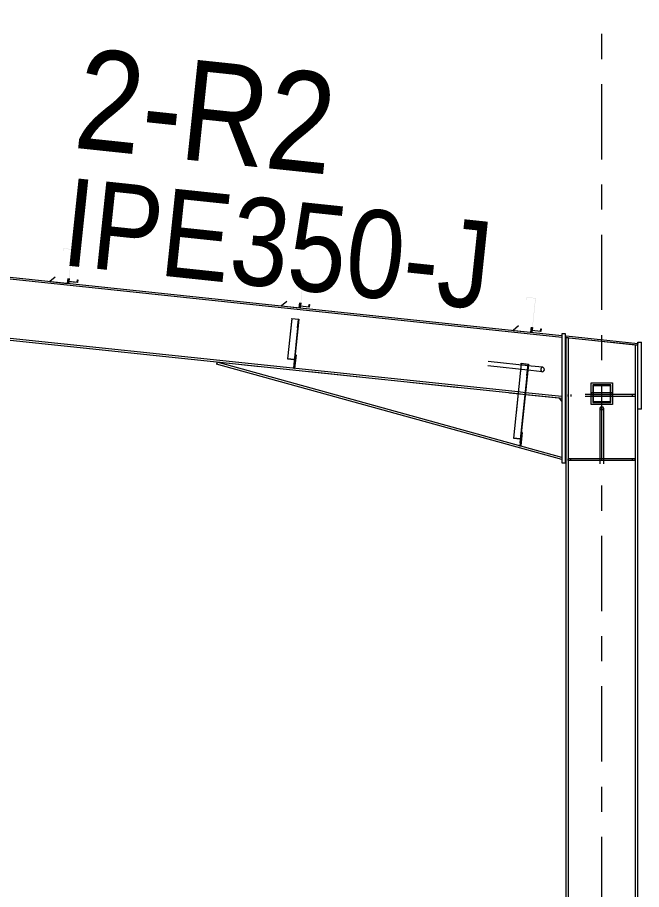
# Model space of a CAD drawing. Header units: millimetres. Extents: x -88 to 735, y -128 to 446.
# Drawn here: x 531.37 to 556.25, y 182.69 to 217.45 of the extents above; entities that cross this region are included whole.
import ezdxf

# ---------------------------------------------------------------- set-up
doc = ezdxf.new("R2010")
doc.units = ezdxf.units.MM
for name, pattern in [('XKITLINE00', [0]), ('XKITLINE02', [4, 2, -2]), ('XKITLINE03', [6, 3, -1, 1, -1])]:
    doc.linetypes.add(name, pattern=pattern)
for name, color, linetype, lineweight in [('Part', 2, 'Continuous', 0), ('PartMark', 7, 'Continuous', 0), ('S-grid', 1, 'Continuous', 0)]:
    doc.layers.add(name, color=color, linetype=linetype, lineweight=lineweight)
doc.styles.add('ARIAL', font='ARIAL.TTF')

# ---------------------------------------------------------------- blocks, each defined once
blk = doc.blocks.new('*A255')
at = {"layer": 'Part'}
blk.add_hatch(color=3, dxfattribs=at).paths.add_polyline_path([(552.221, 204.947), (552.231, 205.041), (552.244, 205.04), (552.233, 204.933), (551.877, 204.971), (552.012, 206.251), (551.683, 206.286), (551.673, 206.192), (551.66, 206.193), (551.671, 206.3), (552.027, 206.262), (551.892, 204.982)], flags=17)
blk = doc.blocks.new('*A256')
at = {"layer": 'Part'}
blk.add_hatch(color=3, dxfattribs=at).paths.add_polyline_path([(542.987, 205.921), (542.997, 206.015), (543.009, 206.014), (542.998, 205.907), (542.643, 205.945), (542.778, 207.225), (542.448, 207.26), (542.438, 207.166), (542.426, 207.167), (542.437, 207.274), (542.792, 207.236), (542.657, 205.956)], flags=17)
blk = doc.blocks.new('*A356')
at = {"layer": 'Part'}
blk.add_hatch(color=3, dxfattribs=at).paths.add_polyline_path([(552.221, 204.947), (552.231, 205.041), (552.244, 205.04), (552.233, 204.933), (551.877, 204.971), (552.012, 206.251), (551.683, 206.286), (551.673, 206.192), (551.66, 206.193), (551.671, 206.3), (552.027, 206.262), (551.892, 204.982)], flags=17)
blk = doc.blocks.new('*A357')
at = {"layer": 'Part'}
blk.add_hatch(color=3, dxfattribs=at).paths.add_polyline_path([(542.987, 205.921), (542.997, 206.015), (543.009, 206.014), (542.998, 205.907), (542.643, 205.945), (542.778, 207.225), (542.448, 207.26), (542.438, 207.166), (542.426, 207.167), (542.437, 207.274), (542.792, 207.236), (542.657, 205.956)], flags=17)
blk = doc.blocks.new('*A360')
at = {"layer": 'Part'}
blk.add_hatch(color=3, dxfattribs=at).paths.add_polyline_path([(542.302, 205.437), (542.304, 205.455), (542.588, 205.425), (542.552, 205.081), (542.538, 205.082), (542.572, 205.409)], flags=17)
blk = doc.blocks.new('*A361')
at = {"layer": 'Part'}
blk.add_hatch(color=3, dxfattribs=at).paths.add_polyline_path([(551.45, 203.641), (551.452, 203.664), (551.736, 203.634), (551.688, 203.174), (551.674, 203.176), (551.72, 203.612)], flags=17)
blk = doc.blocks.new('*A414')
at = {"layer": 'Part'}
blk.add_hatch(color=3, dxfattribs=at).paths.add_polyline_path([(533.752, 206.896), (533.762, 206.989), (533.775, 206.988), (533.764, 206.881), (533.408, 206.919), (533.543, 208.199), (533.214, 208.234), (533.204, 208.14), (533.191, 208.141), (533.202, 208.248), (533.558, 208.21), (533.423, 206.93)], flags=17)
blk = doc.blocks.new('*A437')
at = {"layer": 'Part'}
blk.add_hatch(color=3, dxfattribs=at).paths.add_polyline_path([(533.752, 206.896), (533.762, 206.989), (533.775, 206.988), (533.764, 206.881), (533.408, 206.919), (533.543, 208.199), (533.214, 208.234), (533.204, 208.14), (533.191, 208.141), (533.202, 208.248), (533.558, 208.21), (533.423, 206.93)], flags=17)
blk = doc.blocks.new('*A1354')
at = {"layer": 'Part', "color": 2, "linetype": 'XKITLINE00', "lineweight": 0}
for p, q in [((556.103, 201.831), (556.103, 204.51)), ((556.103, 204.51), (556.246, 204.51)), ((556.246, 201.831), (556.246, 204.51)), ((556.246, 201.831), (556.103, 201.831))]:
    blk.add_line(p, q, dxfattribs=at)
blk = doc.blocks.new('*A1356')
at = {"layer": 'Part', "color": 2, "linetype": 'XKITLINE00', "lineweight": 0}
blk.add_line((542.109, 206.13), (541.89, 205.952), dxfattribs=at)
at = {"layer": 'Part', "color": 7, "linetype": 'XKITLINE02', "lineweight": 0}
for p, q in [((541.89, 205.952), (542.6, 205.878)), ((542.6, 205.878), (542.621, 206.076))]:
    blk.add_line(p, q, dxfattribs=at)
blk = doc.blocks.new('*A1357')
at = {"layer": 'Part', "color": 2, "linetype": 'XKITLINE00', "lineweight": 0}
for p, q in [((542.621, 206.076), (542.6, 205.878)), ((542.643, 205.945), (542.635, 205.874))]:
    blk.add_line(p, q, dxfattribs=at)
at = {"layer": 'Part', "color": 7, "linetype": 'XKITLINE02', "lineweight": 0}
for p, q in [((542.635, 205.874), (542.6, 205.878)), ((542.643, 205.945), (542.656, 206.073))]:
    blk.add_line(p, q, dxfattribs=at)
blk = doc.blocks.new('*A1390')
at = {"layer": 'Part', "color": 2, "linetype": 'XKITLINE00', "lineweight": 0}
for p, q in [((551.877, 204.971), (551.891, 205.099)), ((551.904, 205.097), (551.892, 204.982)), ((552.233, 204.933), (551.877, 204.971)), ((551.892, 204.982), (552.221, 204.947)), ((552.221, 204.947), (552.231, 205.041)), ((552.231, 205.041), (552.244, 205.04)), ((552.244, 205.04), (552.233, 204.933))]:
    blk.add_line(p, q, dxfattribs=at)
blk = doc.blocks.new('*A1391')
at = {"layer": 'Part', "color": 2, "linetype": 'XKITLINE00', "lineweight": 0}
for p, q in [((542.643, 205.945), (542.656, 206.073)), ((542.998, 205.907), (542.643, 205.945)), ((542.669, 206.071), (542.657, 205.956)), ((542.657, 205.956), (542.987, 205.921)), ((542.987, 205.921), (542.997, 206.015)), ((542.997, 206.015), (543.009, 206.014)), ((543.009, 206.014), (542.998, 205.907))]:
    blk.add_line(p, q, dxfattribs=at)
blk = doc.blocks.new('*A1745')
at = {"layer": 'Part', "color": 7, "linetype": 'XKITLINE02', "lineweight": 0}
for p, q in [((551.845, 203.556), (550.134, 203.736)), ((551.826, 203.378), (550.115, 203.559))]:
    blk.add_line(p, q, dxfattribs=at)
at = {"layer": 'Part', "color": 2, "linetype": 'XKITLINE00', "lineweight": 0}
for p, q in [((552.289, 203.329), (551.826, 203.378)), ((552.308, 203.507), (551.845, 203.556)), ((552.24, 203.469), (552.225, 203.426)), ((552.225, 203.426), (552.23, 203.38)), ((552.23, 203.38), (552.254, 203.345)), ((552.27, 203.499), (552.24, 203.469)), ((552.254, 203.345), (552.289, 203.329)), ((552.308, 203.507), (552.27, 203.499)), ((552.343, 203.491), (552.308, 203.507)), ((552.327, 203.337), (552.357, 203.367)), ((552.367, 203.456), (552.343, 203.491)), ((552.357, 203.367), (552.372, 203.41)), ((552.372, 203.41), (552.367, 203.456)), ((552.289, 203.329), (552.327, 203.337))]:
    blk.add_line(p, q, dxfattribs=at)
blk = doc.blocks.new('*A1751')
at = {"layer": 'Part', "color": 2, "linetype": 'XKITLINE00', "lineweight": 0}
for p, q in [((551.877, 204.971), (551.891, 205.099)), ((551.904, 205.097), (551.892, 204.982)), ((552.233, 204.933), (551.877, 204.971)), ((551.892, 204.982), (552.221, 204.947)), ((552.221, 204.947), (552.231, 205.041)), ((552.231, 205.041), (552.244, 205.04)), ((552.244, 205.04), (552.233, 204.933))]:
    blk.add_line(p, q, dxfattribs=at)
blk = doc.blocks.new('*A1752')
at = {"layer": 'Part', "color": 2, "linetype": 'XKITLINE00', "lineweight": 0}
for p, q in [((542.643, 205.945), (542.656, 206.073)), ((542.998, 205.907), (542.643, 205.945)), ((542.669, 206.071), (542.657, 205.956)), ((542.657, 205.956), (542.987, 205.921)), ((542.987, 205.921), (542.997, 206.015)), ((542.997, 206.015), (543.009, 206.014)), ((543.009, 206.014), (542.998, 205.907))]:
    blk.add_line(p, q, dxfattribs=at)
blk = doc.blocks.new('*A1753')
at = {"layer": 'Part', "color": 7, "linetype": 'XKITLINE02', "lineweight": 0}
for p, q in [((555.017, 202.812), (554.303, 202.812)), ((554.303, 202.812), (554.303, 202.098)), ((554.331, 202.126), (554.331, 202.783)), ((554.331, 202.783), (554.988, 202.783)), ((554.988, 202.783), (554.988, 202.126)), ((555.017, 202.098), (555.017, 202.812)), ((554.303, 202.098), (555.017, 202.098)), ((554.988, 202.126), (554.331, 202.126))]:
    blk.add_line(p, q, dxfattribs=at)
blk = doc.blocks.new('*A1757')
at = {"layer": 'Part', "color": 2, "linetype": 'XKITLINE00', "lineweight": 0}
for p, q in [((553.231, 204.684), (553.231, 164.19)), ((553.324, 204.675), (553.231, 204.684)), ((553.324, 204.675), (553.324, 164.19)), ((556.088, 204.383), (555.996, 204.393)), ((555.996, 204.393), (555.996, 164.19)), ((556.088, 204.383), (556.088, 164.19))]:
    blk.add_line(p, q, dxfattribs=at)
at = {"layer": 'Part', "color": 7, "linetype": 'XKITLINE02', "lineweight": 0}
blk.add_line((555.996, 204.393), (553.324, 204.675), dxfattribs=at)
blk = doc.blocks.new('*A1760')
at = {"layer": 'Part', "color": 2, "linetype": 'XKITLINE00', "lineweight": 0}
for p, q in [((539.325, 203.709), (539.304, 203.633)), ((553.074, 199.912), (539.325, 203.709)), ((553.074, 199.83), (539.304, 203.633)), ((553.074, 202.155), (552.97, 202.27))]:
    blk.add_line(p, q, dxfattribs=at)
at = {"layer": 'Part', "color": 7, "linetype": 'XKITLINE02', "lineweight": 0}
for p, q in [((552.97, 202.27), (539.325, 203.709)), ((553.074, 202.155), (553.074, 199.83))]:
    blk.add_line(p, q, dxfattribs=at)
blk = doc.blocks.new('*A1761')
at = {"layer": 'Part', "color": 7, "linetype": 'XKITLINE02', "lineweight": 0}
for p, q in [((528.295, 204.872), (528.558, 207.359)), ((553.074, 204.773), (553.074, 202.259)), ((551.608, 202.414), (551.324, 202.444)), ((551.616, 202.492), (551.332, 202.522))]:
    blk.add_line(p, q, dxfattribs=at)
at = {"layer": 'Part', "color": 2, "linetype": 'XKITLINE00', "lineweight": 0}
for p, q in [((553.074, 204.694), (528.549, 207.281)), ((528.558, 207.359), (553.074, 204.773)), ((551.324, 202.444), (528.295, 204.872)), ((551.332, 202.522), (528.304, 204.951)), ((553.074, 202.259), (551.608, 202.414)), ((553.074, 202.338), (551.616, 202.492))]:
    blk.add_line(p, q, dxfattribs=at)
blk = doc.blocks.new('*A1762')
at = {"layer": 'Part', "color": 2, "linetype": 'XKITLINE00', "lineweight": 0}
for p, q in [((542.381, 203.466), (542.413, 203.766)), ((542.473, 203.995), (542.417, 203.462)), ((542.438, 203.998), (542.473, 203.995))]:
    blk.add_line(p, q, dxfattribs=at)
at = {"layer": 'Part', "color": 7, "linetype": 'XKITLINE02', "lineweight": 0}
for p, q in [((542.413, 203.766), (542.438, 203.998)), ((542.417, 203.462), (542.381, 203.466)), ((542.393, 203.572), (542.428, 203.569))]:
    blk.add_line(p, q, dxfattribs=at)
blk = doc.blocks.new('*A1763')
at = {"layer": 'Part', "color": 7, "linetype": 'XKITLINE02', "lineweight": 0}
for p, q in [((542.438, 203.998), (542.381, 203.466)), ((542.417, 203.462), (542.473, 203.995)), ((542.473, 203.995), (542.438, 203.998)), ((542.381, 203.466), (542.417, 203.462)), ((542.393, 203.572), (542.428, 203.569))]:
    blk.add_line(p, q, dxfattribs=at)
blk = doc.blocks.new('*A1764')
at = {"layer": 'Part', "color": 7, "linetype": 'XKITLINE02', "lineweight": 0}
for p, q in [((542.304, 205.455), (542.134, 203.842)), ((542.572, 205.409), (542.38, 203.591)), ((542.394, 203.589), (542.588, 205.425)), ((542.134, 203.842), (542.404, 203.814)), ((542.135, 203.854), (542.419, 203.824)), ((542.38, 203.591), (542.394, 203.589))]:
    blk.add_line(p, q, dxfattribs=at)
blk = doc.blocks.new('*A1765')
at = {"layer": 'Part', "color": 2, "linetype": 'XKITLINE00', "lineweight": 0}
for p, q in [((542.302, 205.437), (542.134, 203.842)), ((542.302, 205.437), (542.304, 205.455)), ((542.572, 205.409), (542.302, 205.437)), ((542.304, 205.455), (542.588, 205.425)), ((542.538, 205.082), (542.38, 203.591)), ((542.588, 205.425), (542.413, 203.766)), ((542.538, 205.082), (542.572, 205.409)), ((542.538, 205.082), (542.552, 205.081)), ((542.134, 203.842), (542.404, 203.814)), ((542.38, 203.591), (542.394, 203.589))]:
    blk.add_line(p, q, dxfattribs=at)
at = {"layer": 'Part', "color": 7, "linetype": 'XKITLINE02', "lineweight": 0}
for p, q in [((542.135, 203.854), (542.419, 203.824)), ((542.394, 203.589), (542.413, 203.766))]:
    blk.add_line(p, q, dxfattribs=at)
blk = doc.blocks.new('*A1766')
at = {"layer": 'Part', "color": 7, "linetype": 'XKITLINE02', "lineweight": 0}
for p, q in [((551.452, 203.664), (551.138, 200.687)), ((551.72, 203.612), (551.391, 200.491)), ((551.405, 200.49), (551.736, 203.634)), ((551.138, 200.687), (551.408, 200.658)), ((551.139, 200.696), (551.423, 200.666)), ((551.391, 200.491), (551.405, 200.49))]:
    blk.add_line(p, q, dxfattribs=at)
blk = doc.blocks.new('*A1767')
at = {"layer": 'Part', "color": 2, "linetype": 'XKITLINE00', "lineweight": 0}
for p, q in [((553.217, 204.844), (553.074, 204.844)), ((553.074, 204.844), (553.074, 199.701)), ((553.217, 199.701), (553.217, 204.844)), ((553.074, 199.701), (553.217, 199.701))]:
    blk.add_line(p, q, dxfattribs=at)
blk = doc.blocks.new('*A1768')
at = {"layer": 'Part', "color": 2, "linetype": 'XKITLINE00', "lineweight": 0}
for p, q in [((551.855, 205.102), (551.834, 204.904)), ((551.877, 204.971), (551.87, 204.9))]:
    blk.add_line(p, q, dxfattribs=at)
at = {"layer": 'Part', "color": 7, "linetype": 'XKITLINE02', "lineweight": 0}
for p, q in [((551.877, 204.971), (551.891, 205.099)), ((551.87, 204.9), (551.834, 204.904))]:
    blk.add_line(p, q, dxfattribs=at)
blk = doc.blocks.new('*A1769')
at = {"layer": 'Part', "color": 2, "linetype": 'XKITLINE00', "lineweight": 0}
blk.add_line((551.344, 205.156), (551.124, 204.978), dxfattribs=at)
at = {"layer": 'Part', "color": 7, "linetype": 'XKITLINE02', "lineweight": 0}
for p, q in [((551.834, 204.904), (551.855, 205.102)), ((551.124, 204.978), (551.834, 204.904))]:
    blk.add_line(p, q, dxfattribs=at)
blk = doc.blocks.new('*A1770')
at = {"layer": 'Part', "color": 7, "linetype": 'XKITLINE02', "lineweight": 0}
for p, q in [((551.449, 200.909), (551.393, 200.376)), ((551.485, 200.905), (551.449, 200.909)), ((551.428, 200.372), (551.485, 200.905)), ((551.393, 200.376), (551.428, 200.372)), ((551.404, 200.483), (551.44, 200.479))]:
    blk.add_line(p, q, dxfattribs=at)
blk = doc.blocks.new('*A1771')
at = {"layer": 'Part', "color": 7, "linetype": 'XKITLINE02', "lineweight": 0}
for p, q in [((551.43, 200.731), (551.449, 200.909)), ((551.393, 200.376), (551.393, 200.376)), ((551.393, 200.376), (551.393, 200.376)), ((551.404, 200.483), (551.44, 200.479))]:
    blk.add_line(p, q, dxfattribs=at)
at = {"layer": 'Part', "color": 2, "linetype": 'XKITLINE00', "lineweight": 0}
for p, q in [((551.449, 200.909), (551.485, 200.905)), ((551.43, 200.731), (551.393, 200.376)), ((551.485, 200.905), (551.428, 200.372)), ((551.428, 200.372), (551.393, 200.376))]:
    blk.add_line(p, q, dxfattribs=at)
blk = doc.blocks.new('*A1772')
at = {"layer": 'Part', "color": 7, "linetype": 'XKITLINE02', "lineweight": 0}
for p, q in [((554.231, 202.883), (555.088, 202.883)), ((554.231, 202.026), (554.231, 202.883)), ((555.088, 202.883), (555.088, 202.026)), ((555.088, 202.026), (554.231, 202.026))]:
    blk.add_line(p, q, dxfattribs=at)
blk = doc.blocks.new('*A1773')
at = {"layer": 'Part', "color": 7, "linetype": 'XKITLINE02', "lineweight": 0}
for p, q in [((554.231, 202.49), (554.231, 202.419)), ((555.088, 202.49), (554.231, 202.49)), ((554.231, 202.419), (555.088, 202.419)), ((555.088, 202.419), (555.088, 202.49))]:
    blk.add_line(p, q, dxfattribs=at)
blk = doc.blocks.new('*A1774')
at = {"layer": 'Part', "color": 7, "linetype": 'XKITLINE02', "lineweight": 0}
for p, q in [((555.996, 202.419), (553.324, 202.419)), ((553.324, 202.348), (553.324, 202.419)), ((555.996, 202.348), (553.324, 202.348)), ((553.431, 202.419), (553.431, 202.348)), ((555.888, 202.348), (555.888, 202.419)), ((555.996, 202.419), (555.996, 202.348))]:
    blk.add_line(p, q, dxfattribs=at)
blk = doc.blocks.new('*A1775')
at = {"layer": 'Part', "color": 2, "linetype": 'XKITLINE00', "lineweight": 0}
for p, q in [((555.996, 199.858), (553.324, 199.858)), ((555.996, 199.787), (553.324, 199.787))]:
    blk.add_line(p, q, dxfattribs=at)
at = {"layer": 'Part', "color": 7, "linetype": 'XKITLINE02', "lineweight": 0}
for p, q in [((553.324, 199.787), (553.324, 199.858)), ((553.431, 199.787), (553.431, 199.858)), ((555.888, 199.787), (555.888, 199.858)), ((555.996, 199.787), (555.996, 199.858))]:
    blk.add_line(p, q, dxfattribs=at)
blk = doc.blocks.new('*A1776')
at = {"layer": 'Part', "color": 7, "linetype": 'XKITLINE02', "lineweight": 0}
for p, q in [((555.996, 199.858), (553.324, 199.858)), ((553.324, 199.858), (553.324, 199.787)), ((555.996, 199.787), (553.324, 199.787)), ((553.431, 199.787), (553.431, 199.858)), ((555.888, 199.787), (555.888, 199.858)), ((555.996, 199.787), (555.996, 199.858))]:
    blk.add_line(p, q, dxfattribs=at)
blk = doc.blocks.new('*A1777')
at = {"layer": 'Part', "color": 2, "linetype": 'XKITLINE00', "lineweight": 0}
for p, q in [((553.231, 204.684), (553.239, 204.755)), ((553.239, 204.755), (556.096, 204.454)), ((556.088, 204.383), (553.231, 204.684)), ((556.096, 204.454), (556.088, 204.383))]:
    blk.add_line(p, q, dxfattribs=at)
blk = doc.blocks.new('*A1778')
at = {"layer": 'Part', "color": 2, "linetype": 'XKITLINE00', "lineweight": 0}
for p, q in [((551.45, 203.641), (551.138, 200.687)), ((551.736, 203.634), (551.43, 200.731)), ((551.45, 203.641), (551.452, 203.664)), ((551.72, 203.612), (551.45, 203.641)), ((551.452, 203.664), (551.736, 203.634)), ((551.674, 203.176), (551.72, 203.612)), ((551.674, 203.176), (551.391, 200.491)), ((551.674, 203.176), (551.688, 203.174)), ((551.138, 200.687), (551.408, 200.658)), ((551.391, 200.491), (551.405, 200.49))]:
    blk.add_line(p, q, dxfattribs=at)
at = {"layer": 'Part', "color": 7, "linetype": 'XKITLINE02', "lineweight": 0}
for p, q in [((551.139, 200.696), (551.423, 200.666)), ((551.405, 200.49), (551.43, 200.731))]:
    blk.add_line(p, q, dxfattribs=at)
blk = doc.blocks.new('*A1957')
at = {"layer": 'S-grid', "color": 1, "linetype": 'XKITLINE03', "lineweight": 0}
blk.add_line((554.66, 145.791), (554.66, 265.039), dxfattribs=at)
blk = doc.blocks.new('*A1973')
at = {"layer": 'Part', "color": 2, "linetype": 'XKITLINE00', "lineweight": 0}
for p, q in [((533.386, 207.05), (533.365, 206.852)), ((533.408, 206.919), (533.401, 206.848))]:
    blk.add_line(p, q, dxfattribs=at)
at = {"layer": 'Part', "color": 7, "linetype": 'XKITLINE02', "lineweight": 0}
for p, q in [((533.401, 206.848), (533.365, 206.852)), ((533.408, 206.919), (533.422, 207.047))]:
    blk.add_line(p, q, dxfattribs=at)
blk = doc.blocks.new('*A1974')
at = {"layer": 'Part', "color": 2, "linetype": 'XKITLINE00', "lineweight": 0}
blk.add_line((532.875, 207.104), (532.655, 206.926), dxfattribs=at)
at = {"layer": 'Part', "color": 7, "linetype": 'XKITLINE02', "lineweight": 0}
for p, q in [((532.655, 206.926), (533.365, 206.852)), ((533.365, 206.852), (533.386, 207.05))]:
    blk.add_line(p, q, dxfattribs=at)
blk = doc.blocks.new('*A1980')
at = {"layer": 'Part', "color": 2, "linetype": 'XKITLINE00', "lineweight": 0}
for p, q in [((533.408, 206.919), (533.422, 207.047)), ((533.764, 206.881), (533.408, 206.919)), ((533.435, 207.045), (533.423, 206.93)), ((533.423, 206.93), (533.752, 206.896)), ((533.752, 206.896), (533.762, 206.989)), ((533.762, 206.989), (533.775, 206.988)), ((533.775, 206.988), (533.764, 206.881))]:
    blk.add_line(p, q, dxfattribs=at)
blk = doc.blocks.new('*A1995')
at = {"layer": 'Part', "color": 2, "linetype": 'XKITLINE00', "lineweight": 0}
for p, q in [((554.609, 201.912), (554.588, 201.871)), ((554.588, 201.871), (554.588, 201.403)), ((554.588, 201.871), (554.609, 201.829)), ((554.66, 201.929), (554.609, 201.912)), ((554.609, 201.829), (554.66, 201.812)), ((554.71, 201.912), (554.66, 201.929)), ((554.66, 201.812), (554.71, 201.829)), ((554.731, 201.871), (554.71, 201.912)), ((554.71, 201.829), (554.731, 201.871)), ((554.731, 201.871), (554.731, 201.403))]:
    blk.add_line(p, q, dxfattribs=at)
at = {"layer": 'Part', "color": 7, "linetype": 'XKITLINE02', "lineweight": 0}
for p, q in [((554.588, 201.403), (554.588, 199.656)), ((554.731, 201.403), (554.731, 199.656))]:
    blk.add_line(p, q, dxfattribs=at)
blk = doc.blocks.new('*A2054')
at = {"layer": 'Part', "color": 2, "linetype": 'XKITLINE00', "lineweight": 0}
for p, q in [((533.408, 206.919), (533.422, 207.047)), ((533.764, 206.881), (533.408, 206.919)), ((533.435, 207.045), (533.423, 206.93)), ((533.423, 206.93), (533.752, 206.896)), ((533.752, 206.896), (533.762, 206.989)), ((533.762, 206.989), (533.775, 206.988)), ((533.775, 206.988), (533.764, 206.881))]:
    blk.add_line(p, q, dxfattribs=at)
blk = doc.blocks.new('*A2702')
at = {"layer": 'PartMark', "color": 3, "style": 'ARIAL', "width": 0.85}
blk.add_text('2-R2', height=4, rotation=-6.0218, dxfattribs=at).set_placement((533.552, 212.262))
at = {"layer": 'PartMark', "color": 7, "style": 'ARIAL', "width": 0.85}
blk.add_text('IPE350-J', height=3.5, rotation=-6.0218, dxfattribs=at).set_placement((533.059, 207.588))

msp = doc.modelspace()

# ---------------------------------------------------------------- block references
at = {"lineweight": 0}
for name in ['*A1957', '*A2702', '*A414', '*A437', '*A1761', '*A256', '*A357', '*A1974', '*A1973', '*A1980', '*A2054', '*A1356', '*A255', '*A356', '*A1357', '*A1391', '*A1752', '*A1764', '*A1765', '*A360', '*A1769', '*A1768', '*A1390', '*A1751', '*A1767', '*A1777', '*A1757', '*A1354', '*A1760', '*A1762', '*A1763', '*A1745', '*A1766', '*A1778', '*A361', '*A1772', '*A1753', '*A1774', '*A1773', '*A1995', '*A1770', '*A1771', '*A1775', '*A1776']:
    msp.add_blockref(name, (0, 0), dxfattribs=at)

doc.saveas('drawing.dxf')
